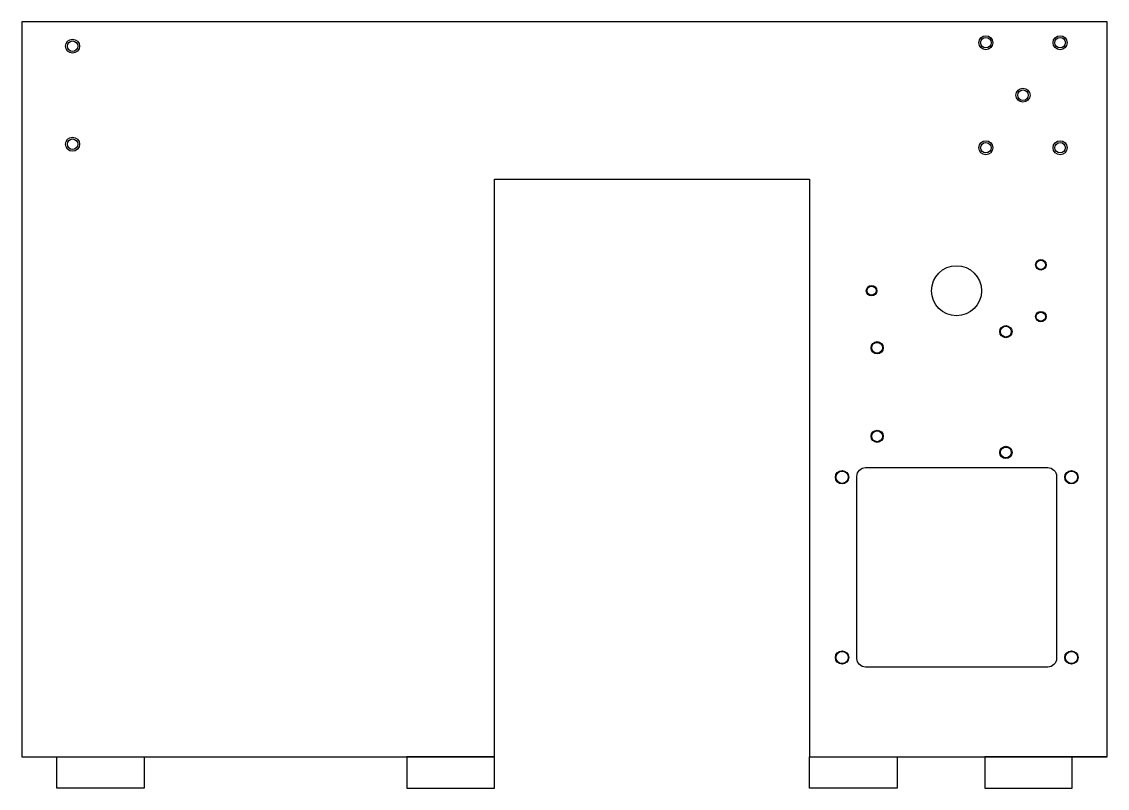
# Model space of a CAD drawing. Header units: millimetres. Extents: x -155 to 155, y 0 to 219.
import ezdxf

# ---------------------------------------------------------------- set-up
doc = ezdxf.new("R2010")
doc.units = ezdxf.units.MM
doc.layers.get('0').update_dxf_attribs({"linetype": 'CONTINUOUS'})

msp = doc.modelspace()

# ---------------------------------------------------------------- linework, layer by layer
for p, q in [((-155, 9), (-145, 9)), ((155, 9), (145, 9))]:
    msp.add_line(p, q)
for points in [[(70, 174), (70, 9), (155, 9), (155, 219), (-155, 219), (-155, 9), (-20, 9), (-20, 174)], [(-145, 9), (-120, 9), (-120, 0), (-145, 0)], [(-20, 9), (-45, 9), (-45, 0), (-20, 0)], [(70, 9), (95, 9), (95, 0), (70, 0)], [(145, 9), (120, 9), (120, 0), (145, 0)]]:
    msp.add_lwpolyline(points, close=True)
msp.add_lwpolyline([(83.5, 37.12), (83.5, 89.12, -0.414214), (86, 91.62), (138, 91.62, -0.414214), (140.5, 89.12), (140.5, 37.12, -0.414214), (138, 34.62), (86, 34.62, -0.414214)], format="xyb", close=True)
for centre, radius in [((-140.47, 212), 2), ((120.33, 213), 2), ((120.33, 213), 1.5), ((141.53, 213), 2), ((141.53, 213), 1.5), ((-140.47, 212), 1.5), ((130.93, 198), 2), ((130.93, 198), 1.5), ((-140.47, 184), 2), ((-140.47, 184), 1.5), ((120.33, 183), 2), ((120.33, 183), 1.5), ((141.53, 183), 2), ((141.53, 183), 1.5), ((111.95, 142.15), 7.15), ((136.03, 149.55), 1.5), ((136.03, 149.55), 1.3), ((87.68, 142.15), 1.5), ((87.68, 142.15), 1.3), ((136.03, 134.75), 1.5), ((136.03, 134.75), 1.3), ((126.04, 130.45), 1.75), ((89.28, 125.85), 1.75), ((89.28, 100.55), 1.75), ((126.04, 95.95), 1.75), ((79.25, 88.87), 1.9), ((79.25, 88.87), 1.75), ((144.75, 88.87), 1.9), ((144.75, 88.87), 1.75), ((79.25, 37.37), 1.9), ((79.25, 37.37), 1.75), ((144.75, 37.37), 1.9), ((144.75, 37.37), 1.75)]:
    msp.add_circle(centre, radius)
for centre in [(126.04, 130.45), (89.28, 125.85), (89.28, 100.55), (126.04, 95.95)]:
    msp.add_ellipse(centre, major_axis=(0, -1.55), ratio=0.995)

doc.saveas('drawing.dxf')
